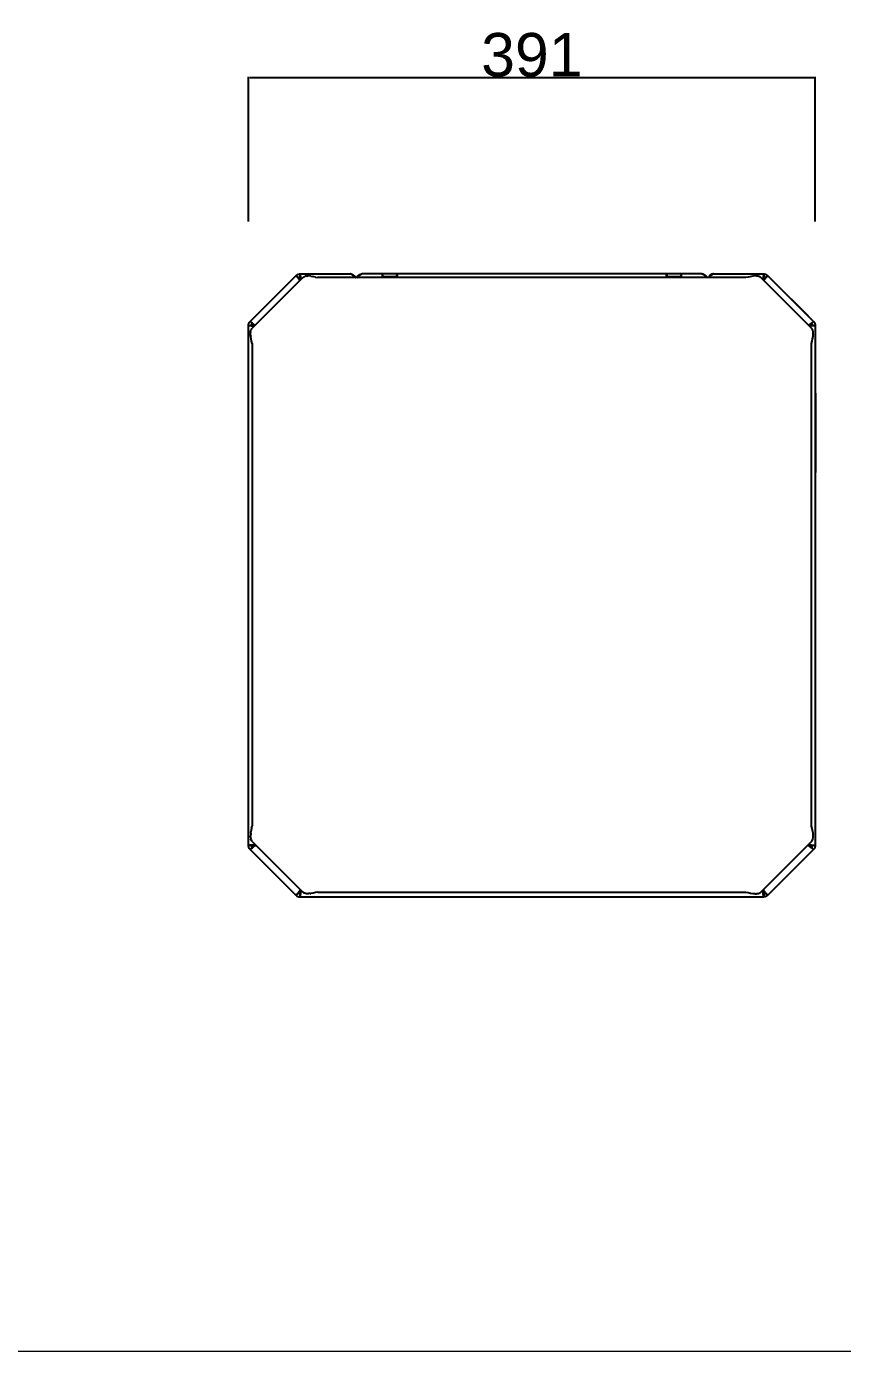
# Model space of a CAD drawing. Header units: millimetres. Extents: x -962 to 3068, y -237 to 2578.
# Drawn here: x 522 to 1085, y -237 to 677 of the extents above; entities that cross this region are included whole.
import ezdxf

# ---------------------------------------------------------------- set-up
doc = ezdxf.new("R2010")
doc.units = ezdxf.units.MM
doc.header["$MEASUREMENT"] = 0
doc.layers.add('Domyślny', color=7, linetype='Continuous', true_color=0x000000)
doc.layers.add('Utwórz2D linie widoczne', color=7, linetype='Continuous', true_color=0x000000)
doc.styles.add('Arial', font='arial.ttf')
doc.dimstyles.new('Domyślny', dxfattribs={"dimtxt": 30, "dimasz": 1, "dimexe": 0.5, "dimexo": 0.5, "dimgap": 0.25, "dimtad": 1, "dimtoh": 1, "dimdec": 0, "dimzin": 1, "dimdsep": 46, "dimtxsty": 'Arial', "dimcen": 0.5, "dimazin": 0, "dimtfac": 1, "dimtdec": 4, "dimtix": 1, "dimtmove": 1, "dimatfit": 3, "dimfxl": 0, "dimtolj": 1, "dimtzin": 1, "dimarcsym": 0})

# ---------------------------------------------------------------- blocks, each defined once
blk = doc.blocks.new('*D4')
at = {"layer": 'Defpoints', "color": 0}
for p in [(1065.9, 641.65), (675.02, 541.93), (1065.9, 541.93)]:
    blk.add_point(p, dxfattribs=at)
at = {"layer": 'Domyślny', "color": 0, "lineweight": -2}
for p, q in [((675.02, 542.43), (675.02, 642.15)), ((676.02, 641.65), (1064.9, 641.65)), ((1065.9, 542.43), (1065.9, 642.15))]:
    blk.add_line(p, q, dxfattribs=at)
at = {"layer": 'Domyślny', "color": 0}
for points in [[(676.02, 641.82), (676.02, 641.48), (675.02, 641.65)], [(1064.9, 641.48), (1064.9, 641.82), (1065.9, 641.65)]]:
    blk.add_solid(points, dxfattribs=at)
at = {"layer": 'Domyślny', "color": 0, "insert": (870.46, 657.21), "char_height": 30, "attachment_point": 5, "style": 'Arial'}
blk.add_mtext('\\A1;391', dxfattribs=at)

msp = doc.modelspace()

# ---------------------------------------------------------------- linework, layer by layer
at = {"layer": 'Domyślny', "color": 18, "lineweight": 15, "true_color": 0x000000}
msp.add_line((3063.98, -237.31), (-962.43, -237.31), dxfattribs=at)
at = {"layer": 'Utwórz2D linie widoczne'}
for p, q in [((676.13, 473.35), (707.85, 505.06)), ((712.46, 503.66), (677.46, 468.66)), ((707.85, 505.06), (707.94, 505.15)), ((707.85, 505.06), (708.42, 504.29)), ((707.85, 505.06), (709.26, 503.65)), ((707.94, 505.15), (708.04, 505.24)), ((708.04, 505.24), (708.14, 505.32)), ((708.14, 505.32), (708.24, 505.4)), ((708.24, 505.4), (708.35, 505.48)), ((708.35, 505.48), (708.45, 505.55)), ((708.42, 504.29), (709.01, 503.54)), ((708.45, 505.55), (708.56, 505.62)), ((708.56, 505.62), (708.67, 505.69)), ((708.67, 505.69), (708.79, 505.75)), ((708.79, 505.75), (708.9, 505.81)), ((708.9, 505.81), (709.02, 505.86)), ((709.01, 503.54), (709.63, 502.81)), ((709.02, 505.86), (709.14, 505.91)), ((709.14, 505.91), (709.26, 505.95)), ((709.26, 505.95), (709.39, 506)), ((709.26, 503.65), (709.31, 503.69)), ((709.37, 503.44), (709.26, 503.65)), ((709.31, 503.69), (709.35, 503.73)), ((709.35, 503.73), (709.4, 503.77)), ((709.47, 503.24), (709.37, 503.44)), ((709.39, 506), (709.51, 506.03)), ((709.4, 503.77), (709.45, 503.81)), ((709.45, 503.81), (709.5, 503.84)), ((709.59, 503.04), (709.47, 503.24)), ((709.5, 503.84), (709.55, 503.88)), ((709.51, 506.03), (709.64, 506.07)), ((709.55, 503.88), (709.6, 503.91)), ((709.71, 502.84), (709.59, 503.04)), ((709.6, 503.91), (709.65, 503.94)), ((709.64, 506.07), (709.76, 506.09)), ((709.65, 503.94), (709.71, 503.97)), ((709.71, 503.97), (709.76, 504)), ((709.84, 502.65), (709.71, 502.84)), ((709.76, 506.09), (709.89, 506.12)), ((709.76, 504), (709.82, 504.02)), ((709.82, 504.02), (709.88, 504.05)), ((709.88, 504.05), (709.93, 504.07)), ((709.89, 506.12), (710.02, 506.14)), ((709.93, 504.07), (709.99, 504.09)), ((709.99, 504.09), (710.05, 504.11)), ((710.02, 506.14), (710.15, 506.15)), ((710.05, 504.11), (710.11, 504.12)), ((710.11, 504.12), (710.17, 504.14)), ((710.15, 506.15), (710.28, 506.16)), ((710.17, 504.14), (710.23, 504.15)), ((710.23, 504.15), (710.29, 504.16)), ((710.28, 506.16), (710.41, 506.17)), ((710.29, 504.16), (710.35, 504.16)), ((710.35, 504.16), (710.41, 504.17)), ((710.41, 506.17), (710.54, 506.17)), ((710.41, 504.17), (710.48, 504.17)), ((710.48, 504.17), (710.54, 504.17)), ((710.54, 506.17), (710.68, 505.23)), ((710.54, 504.17), (710.54, 506.17)), ((710.54, 506.17), (745.16, 506.17)), ((710.61, 503.95), (710.54, 504.17)), ((710.68, 503.73), (710.61, 503.95)), ((710.68, 505.23), (710.79, 504.28)), ((710.74, 503.51), (710.68, 503.73)), ((710.79, 503.29), (710.74, 503.51)), ((710.79, 504.28), (710.87, 503.33)), ((710.83, 503.06), (710.79, 503.29)), ((710.87, 502.83), (710.83, 503.06)), ((710.87, 503.33), (710.92, 502.37)), ((710.9, 502.6), (710.87, 502.83)), ((712.46, 503.66), (712.55, 503.74)), ((712.55, 503.74), (712.63, 503.82)), ((712.63, 503.82), (712.72, 503.89)), ((712.72, 503.89), (712.82, 503.96)), ((712.82, 503.96), (712.91, 504.03)), ((713.55, 504.37), (712.86, 504)), ((712.91, 504.03), (713.01, 504.1)), ((713.01, 504.1), (713.11, 504.16)), ((713.11, 504.16), (713.21, 504.21)), ((713.21, 504.21), (713.31, 504.27)), ((713.31, 504.27), (713.41, 504.32)), ((713.41, 504.32), (713.52, 504.37)), ((713.52, 504.37), (713.63, 504.41)), ((713.63, 504.41), (713.74, 504.45)), ((713.74, 504.45), (713.85, 504.49)), ((713.85, 504.49), (713.96, 504.52)), ((713.96, 504.52), (714.07, 504.55)), ((715.35, 504.75), (714.07, 504.55)), ((715.35, 504.75), (715.66, 504.76)), ((715.66, 504.76), (715.98, 504.77)), ((718.11, 504.6), (715.98, 504.77)), ((718.11, 504.6), (718.97, 504.47)), ((721.3, 504.02), (718.97, 504.47)), ((721.3, 504.02), (722.93, 503.66)), ((1018, 503.66), (722.93, 503.66)), ((745.22, 506.17), (745.16, 506.17)), ((745.22, 506.17), (745.35, 506.17)), ((745.27, 506.17), (745.22, 506.17)), ((745.32, 506.17), (745.27, 506.17)), ((745.38, 506.16), (745.32, 506.17)), ((745.35, 506.17), (745.48, 506.16)), ((745.43, 506.15), (745.38, 506.16)), ((745.48, 506.14), (745.43, 506.15)), ((745.48, 506.16), (745.61, 506.15)), ((745.53, 506.13), (745.48, 506.14)), ((745.59, 506.12), (745.53, 506.13)), ((745.64, 506.1), (745.59, 506.12)), ((745.61, 506.15), (745.74, 506.13)), ((745.7, 506.08), (745.64, 506.1)), ((745.76, 506.06), (745.7, 506.08)), ((745.74, 506.13), (745.87, 506.11)), ((745.82, 506.04), (745.76, 506.06)), ((745.88, 506.01), (745.82, 506.04)), ((745.87, 506.11), (746, 506.08)), ((745.94, 505.98), (745.88, 506.01)), ((745.99, 505.95), (745.94, 505.98)), ((746.05, 505.92), (745.99, 505.95)), ((746, 506.08), (746.13, 506.05)), ((746.11, 505.88), (746.05, 505.92)), ((746.26, 505.78), (746.11, 505.88)), ((746.13, 506.05), (746.26, 506.01)), ((746.26, 506.01), (746.38, 505.97)), ((746.41, 505.67), (746.26, 505.78)), ((746.38, 505.97), (746.5, 505.93)), ((746.55, 505.56), (746.41, 505.67)), ((746.5, 505.93), (746.63, 505.88)), ((746.69, 505.44), (746.55, 505.56)), ((746.63, 505.88), (746.75, 505.83)), ((746.82, 505.31), (746.69, 505.44)), ((746.75, 505.83), (746.87, 505.77)), ((746.95, 505.18), (746.82, 505.31)), ((746.87, 505.77), (746.98, 505.71)), ((747.08, 505.05), (746.95, 505.18)), ((746.98, 505.71), (747.1, 505.64)), ((747.2, 504.92), (747.08, 505.05)), ((747.1, 505.64), (747.21, 505.58)), ((747.32, 504.78), (747.2, 504.92)), ((747.21, 505.58), (747.32, 505.5)), ((747.32, 505.5), (747.42, 505.43)), ((747.43, 504.63), (747.32, 504.78)), ((747.42, 505.43), (747.53, 505.35)), ((747.54, 504.48), (747.43, 504.63)), ((747.53, 505.35), (747.63, 505.26)), ((747.78, 504.16), (747.54, 504.48)), ((747.63, 505.26), (747.73, 505.18)), ((747.73, 505.18), (747.82, 505.09)), ((748.01, 503.83), (747.78, 504.16)), ((747.82, 505.09), (747.91, 504.99)), ((747.91, 504.99), (748, 504.9)), ((748, 504.9), (748.09, 504.8)), ((748.12, 503.66), (748.01, 503.83)), ((748.09, 504.8), (748.17, 504.7)), ((748.17, 504.7), (748.25, 504.59)), ((748.25, 504.59), (748.32, 504.48)), ((748.32, 504.48), (748.39, 504.37)), ((748.39, 504.37), (748.46, 504.26)), ((748.46, 504.26), (748.52, 504.14)), ((748.52, 504.14), (748.58, 504.03)), ((748.58, 504.03), (748.64, 503.91)), ((748.64, 503.91), (748.69, 503.79)), ((748.69, 503.79), (748.74, 503.66)), ((749.69, 503.66), (749.74, 503.79)), ((749.74, 503.79), (749.79, 503.91)), ((749.79, 503.91), (749.84, 504.03)), ((749.84, 504.03), (749.9, 504.14)), ((749.9, 504.14), (749.96, 504.26)), ((749.96, 504.26), (750.03, 504.37)), ((750.03, 504.37), (750.1, 504.48)), ((750.1, 504.48), (750.18, 504.59)), ((750.18, 504.59), (750.25, 504.7)), ((750.25, 504.7), (750.34, 504.8)), ((750.3, 503.66), (750.38, 503.78)), ((750.34, 504.8), (750.42, 504.9)), ((750.64, 504.16), (750.38, 503.78)), ((750.42, 504.9), (750.51, 504.99)), ((750.51, 504.99), (750.6, 505.09)), ((750.6, 505.09), (750.7, 505.18)), ((750.92, 504.52), (750.64, 504.16)), ((750.7, 505.18), (750.8, 505.26)), ((750.8, 505.26), (750.9, 505.35)), ((750.9, 505.35), (751, 505.43)), ((750.92, 504.52), (751.12, 504.78)), ((751, 505.43), (751.11, 505.5)), ((751.11, 505.5), (751.22, 505.58)), ((751.12, 504.78), (751.33, 505.03)), ((751.22, 505.58), (751.33, 505.65)), ((751.33, 505.65), (751.44, 505.71)), ((751.36, 505.06), (751.33, 505.03)), ((751.36, 505.06), (751.49, 505.2)), ((751.44, 505.71), (751.56, 505.77)), ((751.49, 505.2), (751.62, 505.33)), ((751.56, 505.77), (751.68, 505.83)), ((751.62, 505.33), (751.75, 505.45)), ((751.68, 505.83), (751.8, 505.88)), ((751.81, 505.51), (751.75, 505.45)), ((751.8, 505.88), (751.92, 505.93)), ((751.81, 505.51), (752.28, 505.87)), ((751.92, 505.93), (752.04, 505.97)), ((752.04, 505.97), (752.17, 506.01)), ((752.17, 506.01), (752.3, 506.05)), ((752.34, 505.9), (752.28, 505.87)), ((752.3, 506.05), (752.42, 506.08)), ((752.4, 505.94), (752.34, 505.9)), ((752.4, 505.94), (752.46, 505.97)), ((752.42, 506.08), (752.55, 506.11)), ((752.46, 505.97), (752.52, 505.99)), ((752.52, 505.99), (752.58, 506.02)), ((752.55, 506.11), (752.68, 506.13)), ((752.58, 506.02), (752.64, 506.05)), ((752.64, 506.05), (752.7, 506.07)), ((752.68, 506.13), (752.81, 506.15)), ((752.76, 506.09), (752.7, 506.07)), ((752.76, 506.09), (752.81, 506.11)), ((752.81, 506.15), (752.94, 506.16)), ((752.81, 506.11), (752.86, 506.12)), ((752.86, 506.12), (752.91, 506.13)), ((752.91, 506.13), (752.96, 506.14)), ((752.94, 506.16), (753.07, 506.17)), ((752.96, 506.14), (753.01, 506.15)), ((753.01, 506.15), (753.06, 506.16)), ((753.06, 506.16), (753.11, 506.17)), ((753.07, 506.17), (753.2, 506.17)), ((753.11, 506.17), (753.16, 506.17)), ((753.16, 506.17), (753.21, 506.17)), ((753.21, 506.17), (753.26, 506.17)), ((767.46, 506.17), (753.26, 506.17)), ((767.76, 506.17), (767.46, 506.17)), ((767.46, 503.66), (767.46, 506.17)), ((767.76, 504.17), (767.46, 504.17)), ((768.26, 506.17), (767.76, 506.17)), ((767.76, 504.17), (767.76, 506.17)), ((768.26, 504.17), (767.76, 504.17)), ((776.66, 506.17), (768.26, 506.17)), ((776.66, 504.17), (768.26, 504.17)), ((777.16, 506.17), (776.66, 506.17)), ((777.16, 504.17), (776.66, 504.17)), ((777.16, 506.17), (777.16, 504.17)), ((777.46, 506.17), (777.16, 506.17)), ((777.16, 504.17), (777.46, 504.17)), ((963.46, 506.17), (777.46, 506.17)), ((777.46, 506.17), (777.46, 503.66)), ((963.76, 506.17), (963.46, 506.17)), ((963.46, 503.66), (963.46, 506.17)), ((963.76, 504.17), (963.46, 504.17)), ((964.26, 506.17), (963.76, 506.17)), ((963.76, 504.17), (963.76, 506.17)), ((964.26, 504.17), (963.76, 504.17)), ((972.66, 506.17), (964.26, 506.17)), ((972.66, 504.17), (964.26, 504.17)), ((973.16, 506.17), (972.66, 506.17)), ((973.16, 504.17), (972.66, 504.17)), ((973.16, 506.17), (973.16, 504.17)), ((973.46, 506.17), (973.16, 506.17)), ((973.46, 504.17), (973.16, 504.17)), ((973.46, 506.17), (973.46, 503.66)), ((987.66, 506.17), (973.46, 506.17)), ((987.72, 506.17), (987.66, 506.17)), ((987.72, 506.17), (987.85, 506.17)), ((987.77, 506.17), (987.72, 506.17)), ((987.82, 506.17), (987.77, 506.17)), ((987.88, 506.16), (987.82, 506.17)), ((987.85, 506.17), (987.98, 506.16)), ((987.93, 506.15), (987.88, 506.16)), ((987.98, 506.14), (987.93, 506.15)), ((987.98, 506.16), (988.11, 506.15)), ((988.03, 506.13), (987.98, 506.14)), ((988.09, 506.12), (988.03, 506.13)), ((988.14, 506.1), (988.09, 506.12)), ((988.11, 506.15), (988.24, 506.13)), ((988.2, 506.08), (988.14, 506.1)), ((988.26, 506.06), (988.2, 506.08)), ((988.24, 506.13), (988.37, 506.11)), ((988.32, 506.04), (988.26, 506.06)), ((988.38, 506.01), (988.32, 506.04)), ((988.37, 506.11), (988.5, 506.08)), ((988.44, 505.98), (988.38, 506.01)), ((988.49, 505.95), (988.44, 505.98)), ((988.55, 505.92), (988.49, 505.95)), ((988.5, 506.08), (988.63, 506.05)), ((988.61, 505.88), (988.55, 505.92)), ((988.76, 505.78), (988.61, 505.88)), ((988.63, 506.05), (988.76, 506.01)), ((988.76, 506.01), (988.88, 505.97)), ((988.91, 505.67), (988.76, 505.78)), ((988.88, 505.97), (989, 505.93)), ((989.05, 505.56), (988.91, 505.67)), ((989, 505.93), (989.13, 505.88)), ((989.19, 505.44), (989.05, 505.56)), ((989.13, 505.88), (989.25, 505.83)), ((989.32, 505.31), (989.19, 505.44)), ((989.25, 505.83), (989.36, 505.77)), ((989.45, 505.18), (989.32, 505.31)), ((989.36, 505.77), (989.48, 505.71)), ((989.58, 505.05), (989.45, 505.18)), ((989.48, 505.71), (989.6, 505.65)), ((989.7, 504.92), (989.58, 505.05)), ((989.6, 505.65), (989.71, 505.58)), ((989.82, 504.78), (989.7, 504.92)), ((989.71, 505.58), (989.82, 505.5)), ((989.82, 505.5), (989.92, 505.43)), ((989.93, 504.63), (989.82, 504.78)), ((989.92, 505.43), (990.03, 505.35)), ((990.04, 504.48), (989.93, 504.63)), ((990.03, 505.35), (990.13, 505.26)), ((990.28, 504.16), (990.04, 504.48)), ((990.13, 505.26), (990.23, 505.18)), ((990.23, 505.18), (990.32, 505.09)), ((990.51, 503.83), (990.28, 504.16)), ((990.32, 505.09), (990.41, 504.99)), ((990.41, 504.99), (990.5, 504.9)), ((990.5, 504.9), (990.59, 504.8)), ((990.62, 503.66), (990.51, 503.83)), ((990.59, 504.8), (990.67, 504.7)), ((990.67, 504.7), (990.75, 504.59)), ((990.75, 504.59), (990.82, 504.48)), ((990.82, 504.48), (990.89, 504.37)), ((990.89, 504.37), (990.96, 504.26)), ((990.96, 504.26), (991.02, 504.14)), ((991.02, 504.14), (991.08, 504.03)), ((991.08, 504.03), (991.14, 503.91)), ((991.14, 503.91), (991.19, 503.79)), ((991.19, 503.79), (991.24, 503.66)), ((992.24, 503.79), (992.19, 503.66)), ((992.29, 503.91), (992.24, 503.79)), ((992.34, 504.03), (992.29, 503.91)), ((992.4, 504.14), (992.34, 504.03)), ((992.46, 504.26), (992.4, 504.14)), ((992.53, 504.37), (992.46, 504.26)), ((992.6, 504.48), (992.53, 504.37)), ((992.68, 504.59), (992.6, 504.48)), ((992.75, 504.7), (992.68, 504.59)), ((992.84, 504.8), (992.75, 504.7)), ((992.8, 503.66), (992.88, 503.78)), ((992.92, 504.9), (992.84, 504.8)), ((993.14, 504.16), (992.88, 503.78)), ((993.01, 504.99), (992.92, 504.9)), ((993.1, 505.09), (993.01, 504.99)), ((993.2, 505.18), (993.1, 505.09)), ((993.42, 504.52), (993.14, 504.16)), ((993.3, 505.26), (993.2, 505.18)), ((993.4, 505.35), (993.3, 505.26)), ((993.5, 505.43), (993.4, 505.35)), ((993.42, 504.52), (993.62, 504.78)), ((993.61, 505.5), (993.5, 505.43)), ((993.72, 505.58), (993.61, 505.5)), ((993.62, 504.78), (993.83, 505.03)), ((993.83, 505.64), (993.72, 505.58)), ((993.94, 505.71), (993.83, 505.64)), ((993.89, 505.09), (993.83, 505.03)), ((993.89, 505.09), (994.02, 505.23)), ((994.06, 505.77), (993.94, 505.71)), ((994.02, 505.23), (994.15, 505.36)), ((994.18, 505.83), (994.06, 505.77)), ((994.15, 505.36), (994.28, 505.48)), ((994.3, 505.88), (994.18, 505.83)), ((994.31, 505.51), (994.28, 505.48)), ((994.42, 505.93), (994.3, 505.88)), ((994.31, 505.51), (994.78, 505.87)), ((994.54, 505.97), (994.42, 505.93)), ((994.67, 506.01), (994.54, 505.97)), ((994.8, 506.05), (994.67, 506.01)), ((994.84, 505.9), (994.78, 505.87)), ((994.92, 506.08), (994.8, 506.05)), ((994.9, 505.94), (994.84, 505.9)), ((994.9, 505.94), (994.97, 505.97)), ((995.05, 506.11), (994.92, 506.08)), ((994.97, 505.97), (995.03, 506)), ((995.03, 506), (995.09, 506.03)), ((995.18, 506.13), (995.05, 506.11)), ((995.09, 506.03), (995.16, 506.06)), ((995.16, 506.06), (995.23, 506.08)), ((995.31, 506.15), (995.18, 506.13)), ((995.26, 506.09), (995.23, 506.08)), ((995.26, 506.09), (995.31, 506.11)), ((995.44, 506.16), (995.31, 506.15)), ((995.31, 506.11), (995.36, 506.12)), ((995.36, 506.12), (995.41, 506.13)), ((995.41, 506.13), (995.46, 506.14)), ((995.57, 506.17), (995.44, 506.16)), ((995.46, 506.14), (995.51, 506.15)), ((995.51, 506.15), (995.56, 506.16)), ((995.56, 506.16), (995.61, 506.17)), ((995.7, 506.17), (995.57, 506.17)), ((995.61, 506.17), (995.66, 506.17)), ((995.66, 506.17), (995.71, 506.17)), ((995.71, 506.17), (995.76, 506.17)), ((995.76, 506.17), (1030.39, 506.17)), ((1019.67, 504.03), (1018, 503.66)), ((1022, 504.48), (1019.67, 504.03)), ((1022.87, 504.61), (1022, 504.48)), ((1024.99, 504.77), (1022.87, 504.61)), ((1025.3, 504.76), (1024.99, 504.77)), ((1025.62, 504.74), (1025.3, 504.76)), ((1026.89, 504.54), (1025.62, 504.74)), ((1027, 504.51), (1026.89, 504.54)), ((1027.1, 504.48), (1027, 504.51)), ((1027.21, 504.44), (1027.1, 504.48)), ((1027.32, 504.4), (1027.21, 504.44)), ((1027.43, 504.36), (1027.32, 504.4)), ((1028.06, 504), (1027.38, 504.37)), ((1027.53, 504.31), (1027.43, 504.36)), ((1027.63, 504.26), (1027.53, 504.31)), ((1027.73, 504.21), (1027.63, 504.26)), ((1027.83, 504.15), (1027.73, 504.21)), ((1027.93, 504.09), (1027.83, 504.15)), ((1028.02, 504.03), (1027.93, 504.09)), ((1028.12, 503.96), (1028.02, 504.03)), ((1028.21, 503.89), (1028.12, 503.96)), ((1028.29, 503.82), (1028.21, 503.89)), ((1028.38, 503.74), (1028.29, 503.82)), ((1028.46, 503.66), (1028.38, 503.74)), ((1063.46, 468.66), (1028.46, 503.66)), ((1030.06, 503.33), (1030.01, 502.37)), ((1030.03, 502.6), (1030.06, 502.83)), ((1030.14, 504.28), (1030.06, 503.33)), ((1030.06, 502.83), (1030.09, 503.06)), ((1030.09, 503.06), (1030.14, 503.29)), ((1030.25, 505.23), (1030.14, 504.28)), ((1030.14, 503.29), (1030.19, 503.51)), ((1030.19, 503.51), (1030.25, 503.73)), ((1030.39, 506.17), (1030.25, 505.23)), ((1030.25, 503.73), (1030.31, 503.95)), ((1030.31, 503.95), (1030.39, 504.17)), ((1030.39, 506.17), (1030.39, 504.17)), ((1030.39, 506.17), (1030.52, 506.17)), ((1030.39, 504.17), (1030.45, 504.17)), ((1030.45, 504.17), (1030.51, 504.17)), ((1030.51, 504.17), (1030.57, 504.16)), ((1030.52, 506.17), (1030.65, 506.16)), ((1030.57, 504.16), (1030.63, 504.16)), ((1030.63, 504.16), (1030.69, 504.15)), ((1030.65, 506.16), (1030.78, 506.15)), ((1030.69, 504.15), (1030.75, 504.14)), ((1030.75, 504.14), (1030.81, 504.12)), ((1030.78, 506.15), (1030.91, 506.14)), ((1030.81, 504.12), (1030.87, 504.11)), ((1030.87, 504.11), (1030.93, 504.09)), ((1030.91, 506.14), (1031.03, 506.12)), ((1030.93, 504.09), (1030.99, 504.07)), ((1030.99, 504.07), (1031.05, 504.05)), ((1031.03, 506.12), (1031.16, 506.09)), ((1031.05, 504.05), (1031.11, 504.02)), ((1031.08, 502.65), (1031.21, 502.84)), ((1031.11, 504.02), (1031.16, 504)), ((1031.16, 506.09), (1031.29, 506.07)), ((1031.16, 504), (1031.22, 503.97)), ((1031.21, 502.84), (1031.33, 503.04)), ((1031.22, 503.97), (1031.27, 503.94)), ((1031.27, 503.94), (1031.32, 503.91)), ((1031.29, 506.07), (1031.41, 506.03)), ((1031.91, 503.54), (1031.3, 502.81)), ((1031.32, 503.91), (1031.38, 503.88)), ((1031.33, 503.04), (1031.45, 503.24)), ((1031.38, 503.88), (1031.43, 503.84)), ((1031.41, 506.03), (1031.54, 506)), ((1031.43, 503.84), (1031.48, 503.81)), ((1031.45, 503.24), (1031.56, 503.44)), ((1031.48, 503.81), (1031.52, 503.77)), ((1031.52, 503.77), (1031.57, 503.73)), ((1031.54, 506), (1031.66, 505.95)), ((1031.56, 503.44), (1031.66, 503.65)), ((1031.57, 503.73), (1031.62, 503.69)), ((1031.62, 503.69), (1031.66, 503.65)), ((1031.66, 505.95), (1031.78, 505.91)), ((1031.66, 503.65), (1033.08, 505.06)), ((1031.78, 505.91), (1031.9, 505.86)), ((1031.9, 505.86), (1032.02, 505.81)), ((1032.51, 504.29), (1031.91, 503.54)), ((1032.02, 505.81), (1032.14, 505.75)), ((1032.14, 505.75), (1032.25, 505.69)), ((1032.25, 505.69), (1032.36, 505.62)), ((1032.36, 505.62), (1032.47, 505.55)), ((1032.47, 505.55), (1032.58, 505.48)), ((1033.08, 505.06), (1032.51, 504.29)), ((1032.58, 505.48), (1032.68, 505.4)), ((1032.68, 505.4), (1032.79, 505.32)), ((1032.79, 505.32), (1032.89, 505.24)), ((1032.89, 505.24), (1032.98, 505.15)), ((1032.98, 505.15), (1033.08, 505.06)), ((1033.08, 505.06), (1064.79, 473.35)), ((709.63, 502.81), (710.27, 502.11)), ((709.98, 502.46), (709.84, 502.65)), ((710.12, 502.28), (709.98, 502.46)), ((710.27, 502.11), (710.12, 502.28)), ((710.27, 502.11), (710.45, 501.66)), ((710.92, 502.37), (710.9, 502.6)), ((710.99, 502.19), (710.92, 502.37)), ((1030.01, 502.37), (1029.93, 502.19)), ((1030.01, 502.37), (1030.03, 502.6)), ((1030.47, 501.66), (1030.66, 502.11)), ((1031.3, 502.81), (1030.66, 502.11)), ((1030.66, 502.11), (1030.8, 502.28)), ((1030.8, 502.28), (1030.95, 502.46)), ((1030.95, 502.46), (1031.08, 502.65)), ((1036.91, 501.22), (1036.97, 501.28)), ((1036.97, 501.28), (1061.01, 477.24)), ((1060.95, 477.18), (1061.01, 477.24)), ((675.02, 470.79), (675.03, 470.92)), ((675.02, 470.66), (675.02, 470.79)), ((675.02, 470.66), (675.97, 470.52)), ((675.02, 470.66), (677.02, 470.66)), ((675.02, 111.81), (675.02, 470.66)), ((675.03, 470.92), (675.04, 471.05)), ((675.04, 471.05), (675.06, 471.18)), ((675.06, 471.18), (675.08, 471.3)), ((675.08, 471.3), (675.1, 471.43)), ((675.1, 471.43), (675.13, 471.56)), ((675.13, 471.56), (675.16, 471.68)), ((675.16, 471.68), (675.2, 471.81)), ((675.2, 471.81), (675.24, 471.93)), ((675.24, 471.93), (675.29, 472.05)), ((675.29, 472.05), (675.34, 472.17)), ((675.34, 472.17), (675.39, 472.29)), ((675.39, 472.29), (675.45, 472.41)), ((675.45, 472.41), (675.51, 472.52)), ((675.51, 472.52), (675.57, 472.63)), ((675.57, 472.63), (675.64, 472.74)), ((675.64, 472.74), (675.72, 472.85)), ((675.72, 472.85), (675.79, 472.95)), ((675.79, 472.95), (675.87, 473.06)), ((675.87, 473.06), (675.96, 473.16)), ((675.96, 473.16), (676.04, 473.25)), ((675.97, 470.52), (676.92, 470.41)), ((676.04, 473.25), (676.13, 473.35)), ((676.9, 472.78), (676.13, 473.35)), ((677.55, 471.93), (676.13, 473.35)), ((676.44, 466.38), (676.42, 466.2)), ((676.44, 466.38), (676.46, 466.52)), ((676.46, 466.52), (676.49, 466.67)), ((676.49, 466.67), (676.52, 466.82)), ((676.52, 466.82), (676.55, 466.96)), ((676.55, 466.96), (676.59, 467.11)), ((676.59, 467.11), (676.64, 467.25)), ((676.64, 467.25), (676.68, 467.39)), ((676.68, 467.39), (676.74, 467.53)), ((676.74, 467.53), (676.79, 467.67)), ((676.79, 467.67), (676.86, 467.8)), ((676.86, 467.8), (676.92, 467.94)), ((677.65, 472.18), (676.9, 472.78)), ((676.92, 470.41), (677.87, 470.33)), ((676.97, 468.03), (676.92, 467.94)), ((677.03, 468.12), (676.97, 468.03)), ((677.02, 470.72), (677.03, 470.78)), ((677.02, 470.66), (677.02, 470.72)), ((677.24, 470.58), (677.02, 470.66)), ((677.03, 470.84), (677.04, 470.9)), ((677.03, 470.78), (677.03, 470.84)), ((677.08, 468.2), (677.03, 468.12)), ((677.04, 470.9), (677.05, 470.96)), ((677.05, 470.96), (677.06, 471.02)), ((677.06, 471.02), (677.07, 471.08)), ((677.07, 471.08), (677.09, 471.14)), ((677.14, 468.29), (677.08, 468.2)), ((677.09, 471.14), (677.11, 471.2)), ((677.11, 471.2), (677.13, 471.26)), ((677.13, 471.26), (677.15, 471.32)), ((677.14, 468.29), (677.2, 468.37)), ((677.15, 471.32), (677.17, 471.38)), ((677.17, 471.38), (677.2, 471.43)), ((677.2, 471.43), (677.22, 471.49)), ((677.2, 468.37), (677.26, 468.45)), ((677.22, 471.49), (677.25, 471.54)), ((677.46, 470.52), (677.24, 470.58)), ((677.25, 471.54), (677.28, 471.59)), ((677.26, 468.45), (677.33, 468.52)), ((677.28, 471.59), (677.32, 471.65)), ((677.32, 471.65), (677.35, 471.7)), ((677.33, 468.52), (677.39, 468.59)), ((677.35, 471.7), (677.39, 471.75)), ((677.39, 471.75), (677.43, 471.79)), ((677.39, 468.59), (677.46, 468.66)), ((677.43, 471.79), (677.46, 471.84)), ((677.46, 471.84), (677.51, 471.89)), ((677.68, 470.46), (677.46, 470.52)), ((677.51, 471.89), (677.55, 471.93)), ((677.55, 471.93), (677.76, 471.83)), ((678.38, 471.57), (677.65, 472.18)), ((677.91, 470.41), (677.68, 470.46)), ((677.76, 471.83), (677.96, 471.72)), ((677.87, 470.33), (678.82, 470.28)), ((678.14, 470.36), (677.91, 470.41)), ((677.96, 471.72), (678.16, 471.6)), ((678.36, 470.33), (678.14, 470.36)), ((678.16, 471.6), (678.35, 471.48)), ((678.35, 471.48), (678.54, 471.35)), ((678.59, 470.3), (678.36, 470.33)), ((679.09, 470.93), (678.38, 471.57)), ((678.54, 471.35), (678.73, 471.22)), ((678.82, 470.28), (678.59, 470.3)), ((678.73, 471.22), (678.91, 471.07)), ((678.82, 470.28), (679, 470.2)), ((678.91, 471.07), (679.09, 470.93)), ((679.54, 470.74), (679.09, 470.93)), ((1061.84, 470.93), (1061.39, 470.74)), ((1061.84, 470.93), (1062.54, 471.57)), ((1062.01, 471.07), (1061.84, 470.93)), ((1061.92, 470.2), (1062.1, 470.28)), ((1062.19, 471.22), (1062.01, 471.07)), ((1063.06, 470.33), (1062.1, 470.28)), ((1062.1, 470.28), (1062.33, 470.3)), ((1062.38, 471.35), (1062.19, 471.22)), ((1062.33, 470.3), (1062.56, 470.33)), ((1062.57, 471.48), (1062.38, 471.35)), ((1062.54, 471.57), (1063.27, 472.18)), ((1062.56, 470.33), (1062.79, 470.36)), ((1062.77, 471.6), (1062.57, 471.48)), ((1062.97, 471.72), (1062.77, 471.6)), ((1062.79, 470.36), (1063.02, 470.41)), ((1063.17, 471.83), (1062.97, 471.72)), ((1063.02, 470.41), (1063.24, 470.46)), ((1064.01, 470.41), (1063.06, 470.33)), ((1063.38, 471.93), (1063.17, 471.83)), ((1063.24, 470.46), (1063.46, 470.52)), ((1063.27, 472.18), (1064.02, 472.78)), ((1064.79, 473.35), (1063.38, 471.93)), ((1063.38, 471.93), (1063.42, 471.89)), ((1063.42, 471.89), (1063.46, 471.84)), ((1063.46, 471.84), (1063.5, 471.79)), ((1063.46, 470.52), (1063.69, 470.58)), ((1063.53, 468.6), (1063.46, 468.66)), ((1063.5, 471.79), (1063.54, 471.75)), ((1063.59, 468.53), (1063.53, 468.6)), ((1063.54, 471.75), (1063.57, 471.7)), ((1063.57, 471.7), (1063.61, 471.65)), ((1063.65, 468.46), (1063.59, 468.53)), ((1063.61, 471.65), (1063.64, 471.59)), ((1063.64, 471.59), (1063.67, 471.54)), ((1063.71, 468.39), (1063.65, 468.46)), ((1063.67, 471.54), (1063.7, 471.49)), ((1063.69, 470.58), (1063.9, 470.66)), ((1063.7, 471.49), (1063.73, 471.43)), ((1063.76, 468.31), (1063.71, 468.39)), ((1063.73, 471.43), (1063.75, 471.38)), ((1063.75, 471.38), (1063.78, 471.32)), ((1063.82, 468.23), (1063.76, 468.31)), ((1063.78, 471.32), (1063.8, 471.26)), ((1063.8, 471.26), (1063.82, 471.2)), ((1063.82, 471.2), (1063.84, 471.14)), ((1063.87, 468.16), (1063.82, 468.23)), ((1063.84, 471.14), (1063.85, 471.08)), ((1063.85, 471.08), (1063.87, 471.02)), ((1063.87, 471.02), (1063.88, 470.96)), ((1063.92, 468.08), (1063.87, 468.16)), ((1063.88, 470.96), (1063.89, 470.9)), ((1063.89, 470.9), (1063.89, 470.84)), ((1063.89, 470.84), (1063.9, 470.78)), ((1063.9, 470.78), (1063.9, 470.72)), ((1063.9, 470.72), (1063.9, 470.66)), ((1063.9, 470.66), (1065.9, 470.66)), ((1063.97, 467.99), (1063.92, 468.08)), ((1064.02, 467.91), (1063.97, 467.99)), ((1064.96, 470.52), (1064.01, 470.41)), ((1064.02, 472.78), (1064.79, 473.35)), ((1064.08, 467.78), (1064.02, 467.91)), ((1064.14, 467.64), (1064.08, 467.78)), ((1064.2, 467.5), (1064.14, 467.64)), ((1064.25, 467.36), (1064.2, 467.5)), ((1064.3, 467.22), (1064.25, 467.36)), ((1064.34, 467.07), (1064.3, 467.22)), ((1064.38, 466.93), (1064.34, 467.07)), ((1064.42, 466.78), (1064.38, 466.93)), ((1064.45, 466.64), (1064.42, 466.78)), ((1064.47, 466.49), (1064.45, 466.64)), ((1064.49, 466.34), (1064.47, 466.49)), ((1064.52, 466.08), (1064.49, 466.34)), ((1064.79, 473.35), (1064.88, 473.25)), ((1064.88, 473.25), (1064.97, 473.16)), ((1065.9, 470.66), (1064.96, 470.52)), ((1064.97, 473.16), (1065.05, 473.06)), ((1065.05, 473.06), (1065.13, 472.95)), ((1065.13, 472.95), (1065.21, 472.85)), ((1065.21, 472.85), (1065.28, 472.74)), ((1065.28, 472.74), (1065.35, 472.63)), ((1065.35, 472.63), (1065.42, 472.52)), ((1065.42, 472.52), (1065.48, 472.41)), ((1065.48, 472.41), (1065.54, 472.29)), ((1065.54, 472.29), (1065.59, 472.17)), ((1065.59, 472.17), (1065.64, 472.05)), ((1065.64, 472.05), (1065.68, 471.93)), ((1065.68, 471.93), (1065.73, 471.81)), ((1065.73, 471.81), (1065.76, 471.68)), ((1065.76, 471.68), (1065.8, 471.56)), ((1065.8, 471.56), (1065.82, 471.43)), ((1065.82, 471.43), (1065.85, 471.3)), ((1065.85, 471.3), (1065.87, 471.18)), ((1065.87, 471.18), (1065.88, 471.05)), ((1065.88, 471.05), (1065.89, 470.92)), ((1065.89, 470.92), (1065.9, 470.79)), ((1065.9, 470.79), (1065.9, 470.66)), ((1065.9, 470.66), (1065.9, 111.81)), ((676.36, 464.98), (676.37, 465.42)), ((676.38, 464.54), (676.36, 464.98)), ((676.37, 465.42), (676.38, 465.86)), ((676.4, 466.03), (676.38, 465.86)), ((676.4, 464.11), (676.38, 464.54)), ((676.42, 466.2), (676.4, 466.03)), ((676.45, 463.67), (676.4, 464.11)), ((676.45, 463.67), (676.51, 463.12)), ((676.78, 461.47), (676.51, 463.12)), ((677.1, 459.83), (676.78, 461.47)), ((677.46, 458.2), (677.1, 459.83)), ((677.46, 458.2), (677.46, 125.13)), ((1063.46, 458.2), (1063.82, 459.81)), ((1063.46, 125.13), (1063.46, 458.2)), ((1063.82, 459.81), (1064.14, 461.44)), ((1064.14, 461.44), (1064.41, 463.07)), ((1064.41, 463.07), (1064.48, 463.72)), ((1064.48, 463.72), (1064.52, 464.14)), ((1064.54, 465.82), (1064.52, 466.08)), ((1064.52, 464.14), (1064.55, 464.56)), ((1064.56, 465.4), (1064.54, 465.82)), ((1064.55, 464.56), (1064.56, 464.98)), ((1064.56, 464.98), (1064.56, 465.4)), ((1065.9, 423.82), (1066.31, 423.82)), ((1066.31, 401.67), (1066.31, 423.82)), ((1065.9, 401.67), (1066.31, 401.67)), ((1066.31, 386.56), (1066.31, 401.67)), ((1065.9, 386.56), (1066.31, 386.56)), ((1066.31, 371.3), (1066.31, 386.56)), ((1066.31, 371.3), (1065.9, 371.3)), ((1065.9, 370.23), (1066.31, 370.23)), ((1066.31, 369.1), (1065.9, 369.1)), ((1066.31, 370.23), (1066.31, 371.3)), ((1066.31, 369.12), (1066.31, 370.23)), ((1066.31, 369.1), (1066.31, 369.12)), ((1066.31, 369.1), (1066.31, 369.1)), ((1066.31, 369.1), (1066.31, 369.1)), ((1066.31, 369.1), (1066.31, 369.1)), ((1066.31, 369.1), (1066.31, 369.1)), ((1066.31, 369.1), (1066.31, 369.1)), ((1066.31, 369.1), (1066.31, 369.1)), ((676.52, 120.31), (676.36, 118.18)), ((676.52, 120.31), (676.66, 121.17)), ((677.11, 123.51), (676.66, 121.17)), ((677.11, 123.51), (677.46, 125.13)), ((1063.83, 123.45), (1063.46, 125.13)), ((1064.28, 121.13), (1063.83, 123.45)), ((1064.41, 120.26), (1064.28, 121.13)), ((1064.56, 118.14), (1064.41, 120.26)), ((675.97, 111.95), (675.02, 111.81)), ((677.02, 111.81), (675.02, 111.81)), ((675.02, 111.68), (675.02, 111.81)), ((675.03, 111.55), (675.02, 111.68)), ((675.04, 111.42), (675.03, 111.55)), ((675.06, 111.29), (675.04, 111.42)), ((675.08, 111.16), (675.06, 111.29)), ((675.1, 111.03), (675.08, 111.16)), ((675.13, 110.91), (675.1, 111.03)), ((675.16, 110.78), (675.13, 110.91)), ((675.2, 110.66), (675.16, 110.78)), ((675.24, 110.53), (675.2, 110.66)), ((675.29, 110.41), (675.24, 110.53)), ((675.34, 110.29), (675.29, 110.41)), ((675.39, 110.17), (675.34, 110.29)), ((675.45, 110.06), (675.39, 110.17)), ((675.51, 109.94), (675.45, 110.06)), ((675.57, 109.83), (675.51, 109.94)), ((675.64, 109.72), (675.57, 109.83)), ((675.72, 109.61), (675.64, 109.72)), ((676.92, 112.06), (675.97, 111.95)), ((676.13, 109.12), (677.55, 110.53)), ((676.37, 117.86), (676.36, 118.18)), ((676.38, 117.55), (676.37, 117.86)), ((676.38, 117.55), (676.58, 116.27)), ((676.61, 116.16), (676.58, 116.27)), ((676.64, 116.05), (676.61, 116.16)), ((676.68, 115.94), (676.64, 116.05)), ((676.72, 115.83), (676.68, 115.94)), ((676.76, 115.72), (676.72, 115.83)), ((676.75, 115.75), (677.13, 115.07)), ((676.81, 115.62), (676.76, 115.72)), ((676.86, 115.51), (676.81, 115.62)), ((676.91, 115.41), (676.86, 115.51)), ((676.9, 109.69), (677.65, 110.28)), ((676.97, 115.31), (676.91, 115.41)), ((677.87, 112.14), (676.92, 112.06)), ((677.03, 115.21), (676.97, 115.31)), ((677.02, 111.81), (677.24, 111.88)), ((677.02, 111.74), (677.02, 111.81)), ((677.03, 111.68), (677.02, 111.74)), ((677.1, 115.11), (677.03, 115.21)), ((677.03, 111.62), (677.03, 111.68)), ((677.04, 111.56), (677.03, 111.62)), ((677.05, 111.5), (677.04, 111.56)), ((677.06, 111.44), (677.05, 111.5)), ((677.07, 111.38), (677.06, 111.44)), ((677.09, 111.32), (677.07, 111.38)), ((677.11, 111.26), (677.09, 111.32)), ((677.16, 115.02), (677.1, 115.11)), ((677.13, 111.2), (677.11, 111.26)), ((677.15, 111.15), (677.13, 111.2)), ((677.17, 111.09), (677.15, 111.15)), ((677.23, 114.93), (677.16, 115.02)), ((677.2, 111.03), (677.17, 111.09)), ((677.22, 110.98), (677.2, 111.03)), ((677.25, 110.92), (677.22, 110.98)), ((677.31, 114.84), (677.23, 114.93)), ((677.24, 111.88), (677.46, 111.95)), ((677.28, 110.87), (677.25, 110.92)), ((677.32, 110.82), (677.28, 110.87)), ((677.38, 114.75), (677.31, 114.84)), ((677.35, 110.77), (677.32, 110.82)), ((677.39, 110.72), (677.35, 110.77)), ((677.46, 114.66), (677.38, 114.75)), ((677.43, 110.67), (677.39, 110.72)), ((677.46, 110.62), (677.43, 110.67)), ((677.46, 114.66), (712.46, 79.66)), ((677.46, 111.95), (677.68, 112.01)), ((677.51, 110.58), (677.46, 110.62)), ((677.55, 110.53), (677.51, 110.58)), ((677.76, 110.64), (677.55, 110.53)), ((677.65, 110.28), (678.38, 110.9)), ((677.68, 112.01), (677.91, 112.06)), ((677.96, 110.74), (677.76, 110.64)), ((678.82, 112.19), (677.87, 112.14)), ((677.91, 112.06), (678.14, 112.1)), ((678.16, 110.86), (677.96, 110.74)), ((678.14, 112.1), (678.36, 112.14)), ((678.35, 110.98), (678.16, 110.86)), ((678.54, 111.11), (678.35, 110.98)), ((678.36, 112.14), (678.59, 112.16)), ((678.38, 110.9), (679.09, 111.54)), ((678.73, 111.25), (678.54, 111.11)), ((678.59, 112.16), (678.82, 112.19)), ((678.91, 111.39), (678.73, 111.25)), ((679.61, 112.51), (678.82, 112.19)), ((679.09, 111.54), (678.91, 111.39)), ((679.09, 111.54), (680.15, 111.98)), ((1028.46, 79.66), (1063.46, 114.66)), ((1060.78, 111.98), (1061.84, 111.54)), ((1062.1, 112.19), (1061.31, 112.51)), ((1061.84, 111.54), (1062.01, 111.39)), ((1062.54, 110.9), (1061.84, 111.54)), ((1062.01, 111.39), (1062.19, 111.25)), ((1062.1, 112.19), (1063.06, 112.14)), ((1062.33, 112.16), (1062.1, 112.19)), ((1062.19, 111.25), (1062.38, 111.11)), ((1062.56, 112.14), (1062.33, 112.16)), ((1062.38, 111.11), (1062.57, 110.98)), ((1063.27, 110.28), (1062.54, 110.9)), ((1062.79, 112.1), (1062.56, 112.14)), ((1062.57, 110.98), (1062.77, 110.86)), ((1062.77, 110.86), (1062.97, 110.74)), ((1063.02, 112.06), (1062.79, 112.1)), ((1062.97, 110.74), (1063.17, 110.64)), ((1063.24, 112.01), (1063.02, 112.06)), ((1063.06, 112.14), (1064.01, 112.06)), ((1063.17, 110.64), (1063.38, 110.53)), ((1063.46, 111.95), (1063.24, 112.01)), ((1064.02, 109.69), (1063.27, 110.28)), ((1063.42, 110.58), (1063.38, 110.53)), ((1063.38, 110.53), (1064.79, 109.12)), ((1063.46, 110.62), (1063.42, 110.58)), ((1063.46, 114.66), (1063.54, 114.75)), ((1063.69, 111.88), (1063.46, 111.95)), ((1063.5, 110.67), (1063.46, 110.62)), ((1063.54, 110.72), (1063.5, 110.67)), ((1063.54, 114.75), (1063.62, 114.83)), ((1063.57, 110.77), (1063.54, 110.72)), ((1063.61, 110.82), (1063.57, 110.77)), ((1063.64, 110.87), (1063.61, 110.82)), ((1063.62, 114.83), (1063.69, 114.92)), ((1063.67, 110.92), (1063.64, 110.87)), ((1063.7, 110.98), (1063.67, 110.92)), ((1063.69, 114.92), (1063.76, 115.01)), ((1063.9, 111.81), (1063.69, 111.88)), ((1063.73, 111.03), (1063.7, 110.98)), ((1063.75, 111.09), (1063.73, 111.03)), ((1063.78, 111.15), (1063.75, 111.09)), ((1063.76, 115.01), (1063.82, 115.1)), ((1063.8, 111.2), (1063.78, 111.15)), ((1063.8, 115.07), (1064.17, 115.75)), ((1063.82, 111.26), (1063.8, 111.2)), ((1063.82, 115.1), (1063.89, 115.2)), ((1063.84, 111.32), (1063.82, 111.26)), ((1063.85, 111.38), (1063.84, 111.32)), ((1063.87, 111.44), (1063.85, 111.38)), ((1063.88, 111.5), (1063.87, 111.44)), ((1063.89, 111.56), (1063.88, 111.5)), ((1063.89, 115.2), (1063.95, 115.3)), ((1063.9, 111.68), (1063.89, 111.62)), ((1063.89, 111.62), (1063.89, 111.56)), ((1063.9, 111.81), (1063.9, 111.74)), ((1065.9, 111.81), (1063.9, 111.81)), ((1063.9, 111.74), (1063.9, 111.68)), ((1063.95, 115.3), (1064, 115.4)), ((1064, 115.4), (1064.06, 115.5)), ((1064.01, 112.06), (1064.96, 111.95)), ((1064.06, 115.5), (1064.11, 115.6)), ((1064.11, 115.6), (1064.16, 115.7)), ((1064.16, 115.7), (1064.2, 115.81)), ((1064.2, 115.81), (1064.24, 115.91)), ((1064.24, 115.91), (1064.28, 116.02)), ((1064.28, 116.02), (1064.31, 116.13)), ((1064.31, 116.13), (1064.34, 116.24)), ((1064.34, 116.24), (1064.54, 117.51)), ((1064.54, 117.51), (1064.56, 117.82)), ((1064.56, 117.82), (1064.56, 118.14)), ((1064.96, 111.95), (1065.9, 111.81)), ((1065.28, 109.72), (1065.21, 109.61)), ((1065.35, 109.83), (1065.28, 109.72)), ((1065.42, 109.94), (1065.35, 109.83)), ((1065.48, 110.06), (1065.42, 109.94)), ((1065.54, 110.17), (1065.48, 110.06)), ((1065.59, 110.29), (1065.54, 110.17)), ((1065.64, 110.41), (1065.59, 110.29)), ((1065.68, 110.53), (1065.64, 110.41)), ((1065.73, 110.66), (1065.68, 110.53)), ((1065.76, 110.78), (1065.73, 110.66)), ((1065.8, 110.91), (1065.76, 110.78)), ((1065.82, 111.03), (1065.8, 110.91)), ((1065.85, 111.16), (1065.82, 111.03)), ((1065.87, 111.29), (1065.85, 111.16)), ((1065.88, 111.42), (1065.87, 111.29)), ((1065.89, 111.55), (1065.88, 111.42)), ((1065.9, 111.68), (1065.89, 111.55)), ((1065.9, 111.81), (1065.9, 111.68)), ((675.79, 109.51), (675.72, 109.61)), ((675.87, 109.41), (675.79, 109.51)), ((675.96, 109.31), (675.87, 109.41)), ((676.04, 109.21), (675.96, 109.31)), ((676.13, 109.12), (676.04, 109.21)), ((676.13, 109.12), (676.9, 109.69)), ((707.85, 77.4), (676.13, 109.12)), ((1064.79, 109.12), (1033.08, 77.4)), ((1064.79, 109.12), (1064.02, 109.69)), ((1064.88, 109.21), (1064.79, 109.12)), ((1064.97, 109.31), (1064.88, 109.21)), ((1065.05, 109.41), (1064.97, 109.31)), ((1065.13, 109.51), (1065.05, 109.41)), ((1065.21, 109.61), (1065.13, 109.51)), ((709.26, 78.82), (707.85, 77.4)), ((707.85, 77.4), (708.42, 78.17)), ((707.85, 77.4), (707.94, 77.31)), ((707.94, 77.31), (708.04, 77.23)), ((708.04, 77.23), (708.14, 77.14)), ((708.14, 77.14), (708.24, 77.06)), ((708.24, 77.06), (708.35, 76.99)), ((708.35, 76.99), (708.45, 76.91)), ((708.42, 78.17), (709.01, 78.92)), ((708.45, 76.91), (708.56, 76.84)), ((708.56, 76.84), (708.67, 76.78)), ((708.67, 76.78), (708.79, 76.72)), ((708.79, 76.72), (708.9, 76.66)), ((708.9, 76.66), (709.02, 76.61)), ((709.01, 78.92), (709.63, 79.65)), ((709.02, 76.61), (709.14, 76.56)), ((709.14, 76.56), (709.26, 76.51)), ((709.26, 78.82), (709.37, 79.03)), ((709.31, 78.78), (709.26, 78.82)), ((709.26, 76.51), (709.39, 76.47)), ((709.35, 78.73), (709.31, 78.78)), ((709.4, 78.69), (709.35, 78.73)), ((709.37, 79.03), (709.47, 79.23)), ((709.39, 76.47), (709.51, 76.43)), ((709.45, 78.66), (709.4, 78.69)), ((709.5, 78.62), (709.45, 78.66)), ((709.47, 79.23), (709.59, 79.43)), ((709.55, 78.59), (709.5, 78.62)), ((709.51, 76.43), (709.64, 76.4)), ((709.6, 78.55), (709.55, 78.59)), ((709.59, 79.43), (709.71, 79.62)), ((709.65, 78.52), (709.6, 78.55)), ((709.63, 79.65), (710.27, 80.36)), ((709.64, 76.4), (709.76, 76.37)), ((709.71, 78.49), (709.65, 78.52)), ((709.71, 79.62), (709.84, 79.81)), ((709.76, 78.47), (709.71, 78.49)), ((709.82, 78.44), (709.76, 78.47)), ((709.76, 76.37), (709.89, 76.35)), ((709.88, 78.42), (709.82, 78.44)), ((709.84, 79.81), (709.98, 80)), ((709.93, 78.4), (709.88, 78.42)), ((709.89, 76.35), (710.02, 76.33)), ((709.99, 78.38), (709.93, 78.4)), ((709.98, 80), (710.12, 80.18)), ((710.05, 78.36), (709.99, 78.38)), ((710.02, 76.33), (710.15, 76.31)), ((710.11, 78.34), (710.05, 78.36)), ((710.17, 78.33), (710.11, 78.34)), ((710.12, 80.18), (710.27, 80.36)), ((710.15, 76.31), (710.28, 76.3)), ((710.23, 78.32), (710.17, 78.33)), ((710.29, 78.31), (710.23, 78.32)), ((710.71, 81.42), (710.27, 80.36)), ((710.28, 76.3), (710.41, 76.29)), ((710.35, 78.3), (710.29, 78.31)), ((710.41, 78.3), (710.35, 78.3)), ((710.48, 78.29), (710.41, 78.3)), ((710.41, 76.29), (710.54, 76.29)), ((710.54, 78.29), (710.48, 78.29)), ((710.61, 78.51), (710.54, 78.29)), ((710.54, 76.29), (710.54, 78.29)), ((710.68, 77.24), (710.54, 76.29)), ((710.54, 76.29), (1030.39, 76.29)), ((710.68, 78.73), (710.61, 78.51)), ((710.74, 78.95), (710.68, 78.73)), ((710.79, 78.18), (710.68, 77.24)), ((710.79, 79.18), (710.74, 78.95)), ((710.83, 79.4), (710.79, 79.18)), ((710.87, 79.14), (710.79, 78.18)), ((710.87, 79.63), (710.83, 79.4)), ((710.92, 80.09), (710.87, 79.14)), ((710.9, 79.86), (710.87, 79.63)), ((710.92, 80.09), (710.9, 79.86)), ((710.92, 80.09), (711.24, 80.88)), ((712.53, 79.6), (712.46, 79.66)), ((712.61, 79.53), (712.53, 79.6)), ((712.68, 79.47), (712.61, 79.53)), ((712.76, 79.4), (712.68, 79.47)), ((712.84, 79.35), (712.76, 79.4)), ((712.84, 79.35), (712.92, 79.29)), ((712.92, 79.29), (713.01, 79.23)), ((713.01, 79.23), (713.1, 79.18)), ((713.1, 79.18), (713.19, 79.13)), ((713.32, 79.06), (713.19, 79.13)), ((713.46, 79), (713.32, 79.06)), ((713.6, 78.94), (713.46, 79)), ((713.74, 78.89), (713.6, 78.94)), ((713.88, 78.84), (713.74, 78.89)), ((714.02, 78.79), (713.88, 78.84)), ((714.17, 78.75), (714.02, 78.79)), ((714.31, 78.72), (714.17, 78.75)), ((714.46, 78.69), (714.31, 78.72)), ((714.6, 78.66), (714.46, 78.69)), ((714.75, 78.64), (714.6, 78.66)), ((714.75, 78.64), (714.92, 78.62)), ((714.92, 78.62), (715.1, 78.6)), ((715.1, 78.6), (715.27, 78.59)), ((715.71, 78.57), (715.27, 78.59)), ((716.14, 78.57), (715.71, 78.57)), ((716.58, 78.58), (716.14, 78.57)), ((717.02, 78.61), (716.58, 78.58)), ((717.46, 78.65), (717.02, 78.61)), ((717.46, 78.65), (718.01, 78.71)), ((719.66, 78.98), (718.01, 78.71)), ((721.3, 79.3), (719.66, 78.98)), ((722.93, 79.66), (721.3, 79.3)), ((722.93, 79.66), (1018, 79.66)), ((1018, 79.66), (1019.61, 79.3)), ((1019.61, 79.3), (1021.24, 78.99)), ((1021.24, 78.99), (1022.87, 78.72)), ((1022.87, 78.72), (1023.52, 78.64)), ((1023.52, 78.64), (1023.93, 78.6)), ((1023.93, 78.6), (1024.36, 78.58)), ((1024.36, 78.58), (1024.78, 78.57)), ((1024.78, 78.57), (1025.2, 78.57)), ((1025.2, 78.57), (1025.62, 78.58)), ((1025.62, 78.58), (1025.88, 78.61)), ((1025.88, 78.61), (1026.14, 78.64)), ((1026.14, 78.64), (1026.29, 78.66)), ((1026.29, 78.66), (1026.43, 78.68)), ((1026.43, 78.68), (1026.58, 78.71)), ((1026.58, 78.71), (1026.73, 78.75)), ((1026.73, 78.75), (1026.87, 78.78)), ((1026.87, 78.78), (1027.02, 78.83)), ((1027.02, 78.83), (1027.16, 78.88)), ((1027.16, 78.88), (1027.3, 78.93)), ((1027.3, 78.93), (1027.44, 78.98)), ((1027.44, 78.98), (1027.57, 79.05)), ((1027.57, 79.05), (1027.71, 79.11)), ((1027.71, 79.11), (1027.79, 79.16)), ((1027.79, 79.16), (1027.87, 79.2)), ((1027.87, 79.2), (1027.95, 79.25)), ((1027.95, 79.25), (1028.03, 79.31)), ((1028.03, 79.31), (1028.11, 79.36)), ((1028.11, 79.36), (1028.18, 79.42)), ((1028.18, 79.42), (1028.26, 79.48)), ((1028.26, 79.48), (1028.33, 79.54)), ((1028.33, 79.54), (1028.4, 79.6)), ((1028.4, 79.6), (1028.46, 79.66)), ((1029.68, 80.88), (1030.01, 80.09)), ((1030.03, 79.86), (1030.01, 80.09)), ((1030.06, 79.14), (1030.01, 80.09)), ((1030.06, 79.63), (1030.03, 79.86)), ((1030.09, 79.4), (1030.06, 79.63)), ((1030.14, 78.18), (1030.06, 79.14)), ((1030.14, 79.18), (1030.09, 79.4)), ((1030.19, 78.95), (1030.14, 79.18)), ((1030.25, 77.24), (1030.14, 78.18)), ((1030.25, 78.73), (1030.19, 78.95)), ((1030.66, 80.36), (1030.22, 81.42)), ((1030.31, 78.51), (1030.25, 78.73)), ((1030.39, 76.29), (1030.25, 77.24)), ((1030.39, 78.29), (1030.31, 78.51)), ((1030.45, 78.29), (1030.39, 78.29)), ((1030.39, 78.29), (1030.39, 76.29)), ((1030.52, 76.29), (1030.39, 76.29)), ((1030.51, 78.3), (1030.45, 78.29)), ((1030.57, 78.3), (1030.51, 78.3)), ((1030.65, 76.3), (1030.52, 76.29)), ((1030.63, 78.31), (1030.57, 78.3)), ((1030.69, 78.32), (1030.63, 78.31)), ((1030.78, 76.31), (1030.65, 76.3)), ((1030.8, 80.18), (1030.66, 80.36)), ((1030.66, 80.36), (1031.3, 79.65)), ((1030.75, 78.33), (1030.69, 78.32)), ((1030.81, 78.34), (1030.75, 78.33)), ((1030.91, 76.33), (1030.78, 76.31)), ((1030.95, 80), (1030.8, 80.18)), ((1030.87, 78.36), (1030.81, 78.34)), ((1030.93, 78.38), (1030.87, 78.36)), ((1031.03, 76.35), (1030.91, 76.33)), ((1030.99, 78.4), (1030.93, 78.38)), ((1031.08, 79.81), (1030.95, 80)), ((1031.05, 78.42), (1030.99, 78.4)), ((1031.16, 76.37), (1031.03, 76.35)), ((1031.11, 78.44), (1031.05, 78.42)), ((1031.21, 79.62), (1031.08, 79.81)), ((1031.16, 78.47), (1031.11, 78.44)), ((1031.22, 78.49), (1031.16, 78.47)), ((1031.29, 76.4), (1031.16, 76.37)), ((1031.33, 79.43), (1031.21, 79.62)), ((1031.27, 78.52), (1031.22, 78.49)), ((1031.32, 78.55), (1031.27, 78.52)), ((1031.41, 76.43), (1031.29, 76.4)), ((1031.3, 79.65), (1031.91, 78.92)), ((1031.38, 78.59), (1031.32, 78.55)), ((1031.45, 79.23), (1031.33, 79.43)), ((1031.43, 78.62), (1031.38, 78.59)), ((1031.54, 76.47), (1031.41, 76.43)), ((1031.48, 78.66), (1031.43, 78.62)), ((1031.56, 79.03), (1031.45, 79.23)), ((1031.52, 78.69), (1031.48, 78.66)), ((1031.57, 78.73), (1031.52, 78.69)), ((1031.66, 76.51), (1031.54, 76.47)), ((1031.66, 78.82), (1031.56, 79.03)), ((1031.62, 78.78), (1031.57, 78.73)), ((1031.66, 78.82), (1031.62, 78.78)), ((1033.08, 77.4), (1031.66, 78.82)), ((1031.78, 76.56), (1031.66, 76.51)), ((1031.9, 76.61), (1031.78, 76.56)), ((1032.02, 76.66), (1031.9, 76.61)), ((1031.91, 78.92), (1032.51, 78.17)), ((1032.14, 76.72), (1032.02, 76.66)), ((1032.25, 76.78), (1032.14, 76.72)), ((1032.36, 76.84), (1032.25, 76.78)), ((1032.47, 76.91), (1032.36, 76.84)), ((1032.58, 76.99), (1032.47, 76.91)), ((1032.51, 78.17), (1033.08, 77.4)), ((1032.68, 77.06), (1032.58, 76.99)), ((1032.79, 77.14), (1032.68, 77.06)), ((1032.89, 77.23), (1032.79, 77.14)), ((1032.98, 77.31), (1032.89, 77.23)), ((1033.08, 77.4), (1032.98, 77.31))]:
    msp.add_line(p, q, dxfattribs=at)

# ---------------------------------------------------------------- dimensions: what is measured, and where the dimension line sits
at = {"layer": 'Domyślny'}
dim = msp.add_aligned_dim(p1=(675.02, 541.93), p2=(1065.9, 541.93), distance=99.72, dimstyle='Domyślny', dxfattribs=at)
dim.commit()
dim.dimension.update_dxf_attribs({"geometry": '*D4', "text_midpoint": (870.46, 657.21)})

doc.saveas('drawing.dxf')
